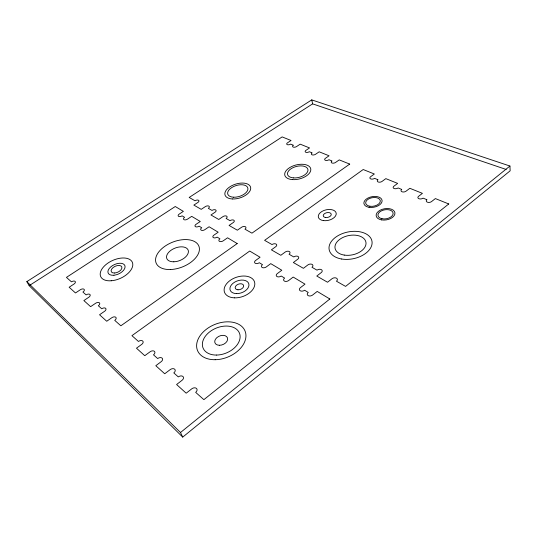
<?xml version="1.0" encoding="UTF-8"?>
<svg xmlns="http://www.w3.org/2000/svg" width="537" height="537" viewBox="0 0 537 537"><rect width="100%" height="100%" fill="white"/><g stroke="black" fill="none" stroke-linecap="round" stroke-linejoin="round"><path stroke-width="0.81" d="M182.721 437.111L510.15 170.813L509.935 166.027L311.749 99.889L26.85 281.616L29.152 285.664L182.721 437.111L180.506 432.507L26.85 281.616M180.506 432.507L509.935 166.027M29.152 285.664L312.628 103.869L506.183 169.47M311.749 99.889L312.628 103.869M329.839 298.988L203.872 399.656L195.669 392.359A3.584 2.551 -27 0 0 196.461 388.432A3.584 2.551 -27 0 0 191.722 388.848L186.185 393.198L176.592 384.519L182.083 380.27A3.511 2.437 -27 0 0 182.922 376.491A3.511 2.437 -27 0 0 178.311 376.914L173.8 372.9A3.464 2.363 -27 0 0 174.673 369.214A3.464 2.363 -27 0 0 170.142 369.644L164.718 373.765L155.811 365.704L161.181 361.676A3.397 2.255 -27 0 0 162.093 358.119A3.397 2.255 -27 0 0 157.677 358.555L153.481 354.823A3.35 2.195 -27 0 0 154.414 351.352A3.35 2.195 -27 0 0 150.071 351.789L144.768 355.702L136.479 348.198L141.728 344.365A3.282 2.101 -26.9 0 0 142.701 341.022A3.282 2.101 -26.9 0 0 138.459 341.465L131.934 335.652L249.705 251.048L260.062 257.243L255.619 260.479A2.98 1.846 -17.5 0 0 255.223 263.231A2.98 1.846 -17.5 0 0 259.304 262.721L262.499 264.66A3.014 1.886 -17.2 0 0 262.137 267.46A3.014 1.886 -17.2 0 0 266.265 266.943L270.749 263.633L281.791 270.239L277.273 273.628A3.081 1.973 -16.5 0 0 276.964 276.528A3.081 1.973 -16.5 0 0 281.207 276.018L284.623 278.092A3.115 2.014 -16.1 0 0 284.348 281.046A3.115 2.014 -16.1 0 0 288.644 280.536L293.195 277.065L304.996 284.127L300.405 287.671A3.182 2.108 -15.1 0 0 300.203 290.745A3.182 2.108 -15.1 0 0 304.62 290.228L308.265 292.45A3.222 2.155 -14.6 0 0 308.097 295.578A3.222 2.155 -14.6 0 0 312.574 295.061L317.206 291.423L329.839 298.988M448.751 203.959L345.586 286.402L336.451 281.207A3.195 2.108 -12.7 0 0 336.498 278.186A3.195 2.108 -12.7 0 0 332.047 278.703L327.53 282.247L316.776 276.038L321.26 272.568A3.128 2.02 -13.7 0 0 321.374 269.648A3.128 2.02 -13.7 0 0 317.031 270.165L311.97 267.285A3.081 1.973 -14.3 0 0 312.125 264.426A3.081 1.973 -14.3 0 0 307.849 264.942L303.405 268.325L293.343 262.519L297.76 259.203A3.021 1.9 -15.1 0 0 297.981 256.438A3.021 1.9 -15.1 0 0 293.806 256.954L289.06 254.256A2.98 1.853 -15.6 0 0 289.315 251.544A2.98 1.853 -15.6 0 0 285.201 252.061L280.824 255.297L271.393 249.853L275.743 246.684A2.927 1.779 -16.3 0 0 276.052 244.06A2.927 1.779 -16.3 0 0 272.031 244.57L264.607 240.348L363.193 169.524L374.343 174.008L370.611 176.733A2.766 1.53 -10.6 0 0 370.718 178.915A2.766 1.53 -10.6 0 0 374.584 178.351L378.021 179.754A2.792 1.564 -10.2 0 0 378.162 181.969A2.792 1.564 -10.2 0 0 382.069 181.405L385.828 178.633L397.655 183.392L393.876 186.225A2.86 1.618 -9.3 0 0 394.091 188.507A2.86 1.618 -9.3 0 0 398.092 187.943L401.743 189.433A2.893 1.651 -8.8 0 0 401.991 191.756A2.893 1.651 -8.8 0 0 406.046 191.185L409.845 188.299L422.411 193.354L418.591 196.307A2.967 1.712 -7.8 0 0 418.92 198.71A2.967 1.712 -7.8 0 0 423.075 198.133L426.962 199.717A3.007 1.745 -7.3 0 0 427.324 202.16A3.007 1.745 -7.3 0 0 431.54 201.59L435.373 198.576L448.751 203.959M237.213 243.576L120.852 325.798L114.743 320.361A3.135 1.886 -26.8 0 0 115.784 317.286A3.135 1.886 -26.8 0 0 111.79 317.736L106.729 321.26L99.553 314.756L104.561 311.299A3.074 1.812 -26.7 0 0 105.628 308.325A3.074 1.812 -26.7 0 0 101.728 308.782L98.325 305.754A3.041 1.765 -26.7 0 0 99.412 302.841A3.041 1.765 -26.7 0 0 95.559 303.298L90.612 306.661L83.879 300.566L88.78 297.263A2.987 1.698 -26.6 0 0 89.887 294.444A2.987 1.698 -26.6 0 0 86.121 294.894L82.926 292.054A2.954 1.651 -26.5 0 0 84.041 289.289A2.954 1.651 -26.5 0 0 80.328 289.745L75.482 292.967L69.152 287.235L73.952 284.073A2.907 1.591 -26.4 0 0 75.086 281.395A2.907 1.591 -26.4 0 0 71.455 281.844L66.44 277.387L175.263 206.517L183.365 211.363L179.224 214.088A2.645 1.436 -20.2 0 0 178.573 216.337A2.645 1.436 -20.2 0 0 182.097 215.84L184.587 217.351A2.665 1.463 -20.1 0 0 183.956 219.633A2.665 1.463 -20.1 0 0 187.52 219.13L191.696 216.351L200.274 221.479L196.059 224.312A2.719 1.524 -19.8 0 0 195.461 226.668A2.719 1.524 -19.8 0 0 199.106 226.164L201.744 227.769A2.739 1.551 -19.6 0 0 201.167 230.158A2.739 1.551 -19.6 0 0 204.852 229.655L209.101 226.755L218.19 232.199L213.907 235.152A2.792 1.618 -19.2 0 0 213.364 237.623A2.792 1.618 -19.2 0 0 217.136 237.112L219.935 238.811A2.819 1.651 -19 0 0 219.418 241.321A2.819 1.651 -19 0 0 223.238 240.818L227.56 237.797L237.213 243.576M349.701 164.094L251.96 233.159L244.966 229.178A2.792 1.624 -17.6 0 0 245.382 226.742A2.792 1.624 -17.6 0 0 241.583 227.252L237.347 230.205L229.077 225.433L233.28 222.533A2.745 1.564 -18.1 0 0 233.743 220.17A2.745 1.564 -18.1 0 0 230.024 220.68L226.104 218.452A2.712 1.524 -18.3 0 0 226.587 216.129A2.712 1.524 -18.3 0 0 222.922 216.639L218.754 219.472L210.96 214.975L215.089 212.189A2.665 1.47 -18.7 0 0 215.606 209.933A2.665 1.47 -18.7 0 0 212.014 210.437L208.322 208.336A2.638 1.443 -18.9 0 0 208.859 206.121A2.638 1.443 -18.9 0 0 205.315 206.631L201.214 209.349L193.85 205.1L197.918 202.422A2.598 1.389 -19.2 0 0 198.489 200.267A2.598 1.389 -19.2 0 0 195.012 200.771L189.178 197.455L282.147 136.908L291.047 140.486L287.49 142.822A2.443 1.235 -14.5 0 0 287.288 144.648A2.443 1.235 -14.5 0 0 290.651 144.111L293.383 145.225A2.463 1.255 -14.3 0 0 293.202 147.071A2.463 1.255 -14.3 0 0 296.599 146.541L300.176 144.158L309.547 147.93L305.949 150.353A2.51 1.296 -13.8 0 0 305.808 152.253A2.51 1.296 -13.8 0 0 309.285 151.716L312.165 152.891A2.531 1.322 -13.5 0 0 312.044 154.817A2.531 1.322 -13.5 0 0 315.561 154.273L319.179 151.81L329.074 155.79L325.429 158.301A2.584 1.369 -12.9 0 0 325.362 160.281A2.584 1.369 -12.9 0 0 328.953 159.737L331.994 160.979A2.611 1.389 -12.6 0 0 331.947 162.986A2.611 1.389 -12.6 0 0 335.578 162.442L339.243 159.885L349.701 164.094M381.572 219.895A9.498 5.645 -9.6 0 0 394.923 212.786A9.498 5.645 -9.6 0 0 380.149 210.215A9.498 5.645 -9.6 0 0 381.572 219.895M381.961 218.72A7.659 4.551 -9.6 0 0 393.124 213.303A7.659 4.551 -9.6 0 0 381.525 210.813A7.659 4.551 -9.6 0 0 381.961 218.72M369.033 207.295A9.216 5.35 -10.4 0 0 382.089 200.449A9.216 5.35 -10.4 0 0 367.865 198.086A9.216 5.35 -10.4 0 0 369.033 207.295M369.912 206.255A7.431 4.316 -10.4 0 0 380.303 200.643A7.431 4.316 -10.4 0 0 368.744 198.878A7.431 4.316 -10.4 0 0 369.912 206.255M236.562 293.611A9.847 6.29 -19.3 0 0 248.745 283.61A9.847 6.29 -19.3 0 0 233.011 283.301A9.847 6.29 -19.3 0 0 236.562 293.611M216.572 355.064A19.668 13.438 -22.4 0 0 239.428 333.074A19.668 13.438 -22.4 0 0 207.725 333.544A19.668 13.438 -22.4 0 0 216.572 355.064M234.649 297.854A15.882 10.149 -19.3 0 0 254.504 281.844A15.882 10.149 -19.3 0 0 229.232 281.133A15.882 10.149 -19.3 0 0 234.649 297.854M237.972 289.805A4.403 2.813 -19.3 0 0 243.623 285.449A4.403 2.813 -19.3 0 0 236.683 285.1A4.403 2.813 -19.3 0 0 237.972 289.805M219.318 345.284A6.746 4.605 -22.4 0 0 227.507 337.934A6.746 4.605 -22.4 0 0 216.767 337.713A6.746 4.605 -22.4 0 0 219.318 345.284M215.162 359.716A25.695 17.553 -22.4 0 0 245.04 330.993A25.695 17.553 -22.4 0 0 203.637 331.584A25.695 17.553 -22.4 0 0 215.162 359.716M170.464 269.527A22.984 13.318 -21.5 0 0 199.005 246.476A22.984 13.318 -21.5 0 0 163.006 247.678A22.984 13.318 -21.5 0 0 170.464 269.527M173.82 261.794A11.492 6.659 -21.5 0 0 188.239 250.349A11.492 6.659 -21.5 0 0 170.323 250.792A11.492 6.659 -21.5 0 0 173.82 261.794M111.219 280.77A17.359 9.747 -24.5 0 0 132.505 262.727A17.359 9.747 -24.5 0 0 105.782 264.721A17.359 9.747 -24.5 0 0 111.219 280.77M114.676 273.024A5.786 3.249 -24.5 0 0 121.845 267.05A5.786 3.249 -24.5 0 0 112.978 267.634A5.786 3.249 -24.5 0 0 114.676 273.024M113.931 275.239A9.149 5.135 -24.5 0 0 124.886 265.62A9.149 5.135 -24.5 0 0 110.682 266.943A9.149 5.135 -24.5 0 0 113.931 275.239M325.69 217.532A4.088 2.41 -12.9 0 0 331.228 214.142A4.088 2.41 -12.9 0 0 324.804 213.458A4.088 2.41 -12.9 0 0 325.69 217.532M323.549 220.613A9.142 5.383 -12.9 0 0 336.202 213.229A9.142 5.383 -12.9 0 0 322.019 211.403A9.142 5.383 -12.9 0 0 323.549 220.613M344.251 255.088A15.734 9.82 -11.5 0 0 365.932 242.221A15.734 9.82 -11.5 0 0 341.284 238.334A15.734 9.82 -11.5 0 0 344.251 255.088M341.686 259.022A21.816 13.626 -11.5 0 0 372 241.361A21.816 13.626 -11.5 0 0 337.981 235.696A21.816 13.626 -11.5 0 0 341.686 259.022M292.652 179.62A13.371 7.182 -14.3 0 0 310.728 168.739A13.371 7.182 -14.3 0 0 289.866 167.497A13.371 7.182 -14.3 0 0 292.652 179.62M293.551 177.915A10.492 5.632 -14.3 0 0 307.936 169.504A10.492 5.632 -14.3 0 0 291.712 168.323A10.492 5.632 -14.3 0 0 293.551 177.915M232.4 198.965A13.378 7.229 -17.3 0 0 250.672 187.554A13.378 7.229 -17.3 0 0 230.266 186.554A13.378 7.229 -17.3 0 0 232.4 198.965M233.676 197.22A10.492 5.672 -17.3 0 0 247.872 188.185A10.492 5.672 -17.3 0 0 231.762 187.547A10.492 5.672 -17.3 0 0 233.676 197.22"/></g></svg>
